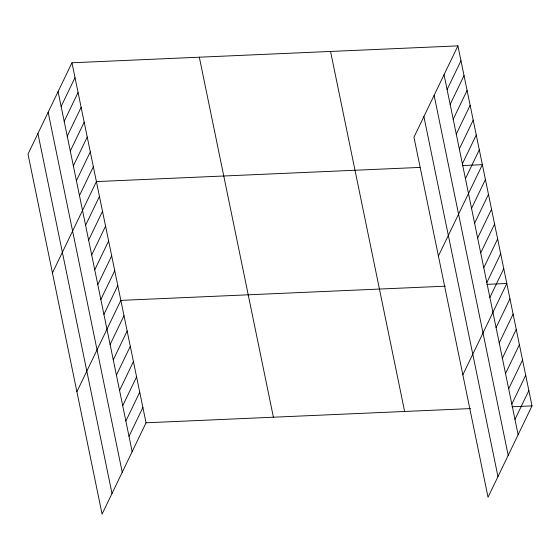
<?xml version="1.0" encoding="UTF-8"?>
<svg xmlns="http://www.w3.org/2000/svg" width="560" height="560" viewBox="0 0 560 560"><rect width="100%" height="100%" fill="white"/><g stroke="black" fill="none" stroke-linecap="round" stroke-linejoin="round"><path stroke-width="0.84" d="M71.96 62.776L28 154.112L102.081 514.122L146.034 422.786L71.96 62.776L457.919 45.878L532 405.888L488.04 497.224L413.966 137.214L457.919 45.878M61.131 106.463L75.012 77.623M64.19 121.317L78.071 92.477M67.242 136.164L81.123 107.324M70.301 151.018L84.182 122.178M73.353 165.865L87.234 137.025M76.412 180.719L90.293 151.879M79.471 195.566L93.345 166.726M52.444 272.916L96.404 181.58L419.986 167.412M85.582 225.267L99.456 196.427M88.634 240.121L102.515 211.281M91.693 254.968L105.567 226.128M94.745 269.822L108.626 240.982M97.804 284.669L111.685 255.829M100.856 299.523L114.737 270.683M103.915 314.37L117.796 285.53M76.895 391.72L120.848 300.384L445.298 286.181M110.117 344.526L123.998 315.686M113.267 359.821L127.148 330.988M116.417 375.123L130.291 346.283M119.56 390.425L133.441 361.585M122.71 405.727L136.591 376.887M125.86 421.029L139.741 392.189M129.01 436.324L142.884 407.491M447.097 89.565L460.978 60.725M450.156 104.419L464.03 75.579M453.208 119.266L467.089 90.426M456.267 134.12L470.141 105.28M459.319 148.967L473.2 120.127M462.378 163.821L476.259 134.981M465.43 178.668L479.311 149.828M438.41 256.018L482.37 164.682L462.441 165.55M471.541 208.369L485.422 179.529M474.6 223.223L488.481 194.383M477.652 238.07L491.533 209.23M480.711 252.924L494.592 224.084M483.763 267.771L497.644 238.931M486.822 282.625L500.703 253.785M489.881 297.472L503.755 268.632M462.854 374.822L506.814 283.486L486.885 284.354M496.083 327.628L509.964 298.788M499.233 342.923L513.107 314.083M502.376 358.225L516.257 329.385M505.526 373.527L519.407 344.687M508.676 388.829L522.557 359.989M511.826 404.131L525.7 375.291M514.969 419.426L528.85 390.586M146.034 422.786L470.484 408.583M512.071 406.763L532 405.888M444.045 74.718L518.119 434.728M434.119 95.34L508.193 455.35M423.892 116.585L497.966 476.602M330.554 51.45L404.635 411.467M199.325 57.197L273.406 417.214M58.079 91.616L132.153 451.626M48.153 112.238L122.234 472.255M37.926 133.49L112.007 493.5"/></g></svg>
